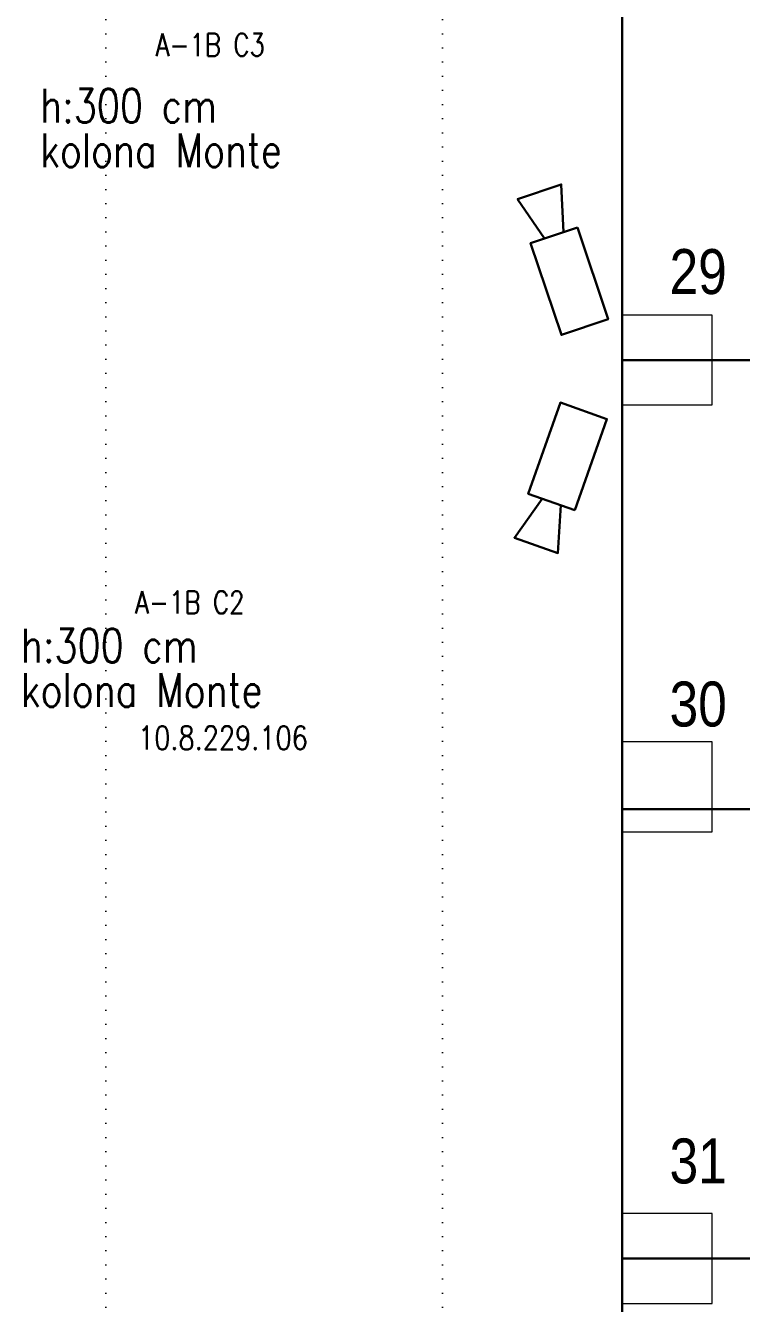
# Model space of a CAD drawing. Header units: metres. Extents: x -13933 to 152404, y -7861 to 21912.
# Drawn here: x 66009 to 66646, y 1600 to 2738 of the extents above; entities that cross this region are included whole.
import ezdxf
from ezdxf.enums import TextEntityAlignment as Align

# ---------------------------------------------------------------- set-up
doc = ezdxf.new("R2010")
doc.units = ezdxf.units.M
doc.header["$LTSCALE"] = 100
doc.header["$MEASUREMENT"] = 0
doc.linetypes.add('DOT2', pattern=[0.125, 0, -0.125])
doc.linetypes.add('HIDDEN', pattern=[0.375, 0.25, -0.125])
doc.layers.get('0').update_dxf_attribs({"color": 9, "lineweight": 9})
for name, color, linetype, lineweight in [('01', 9, 'Continuous', 9), ('06D', 9, 'Continuous', 9), ('21', 9, 'Continuous', 9), ('E-DAHİLİ KAMERA', 7, 'Continuous', 30), ('E-YAZI', 7, 'Continuous', 30)]:
    doc.layers.add(name, color=color, linetype=linetype, lineweight=lineweight)
doc.styles.add('E-YAZI', font='txttw.shx')
doc.styles.add('MuuM_TEXT-STANDART', font='ARIALN.TTF')

# ---------------------------------------------------------------- blocks, each defined once
blk = doc.blocks.new('100_DAHİLİ KAMERA')
at = {"layer": 'E-DAHİLİ KAMERA', "color": 4}
blk.add_lwpolyline([(4.306, -1.097), (4.306, 1.097), (0, 1.097), (0, -1.097)], close=True, dxfattribs=at)
blk.add_lwpolyline([(4.306, 0.439), (6.355, 1.024), (6.355, -1.024), (4.306, -0.439)], dxfattribs=at)
blk = doc.blocks.new('p-kolon_80x80')
blk.add_lwpolyline([(-40, -40), (40, -40), (40, 40), (-40, 40)], close=True)
blk = doc.blocks.new('1.bod.mimari.elk')
at = {"layer": '01'}
for p in [(10580, -6190), (10580, -6570), (10580, -6990)]:
    blk.add_blockref('p-kolon_80x80', p, dxfattribs=at)
blk = doc.blocks.new('p-işyeri')
at = {"color": 0, "const_width": 2}
blk.add_lwpolyline([(200, 0), (200, 700), (-200, 700), (-200, 0)], close=True, dxfattribs=at)
blk = doc.blocks.new('1.bod.mimari1.elk')
at = {"layer": '06D', "linetype": 'DOT2'}
for points in [[(10080, -4400), (10080, -7740, 0.4390312), (10610, -8340), (11395.6, -8340)], [(10380, -4400), (10380, -7740, 0.4648838), (10610, -8040), (12425, -8040)]]:
    blk.add_lwpolyline(points, format="xyb", dxfattribs=at)
at = {"layer": '06D', "color": 89, "linetype": 'HIDDEN', "true_color": 0x2e4d23, "rotation": 90}
for p in [(11240, -5990), (11240, -6390), (11240, -6790), (11240, -7190)]:
    blk.add_blockref('p-işyeri', p, dxfattribs=at)
at = {"layer": '21', "style": 'MuuM_TEXT-STANDART'}
for s, p in [('29', (10633.1, -6143.23)), ('30', (10633.1, -6528.28)), ('31', (10633.1, -6935.13))]:
    blk.add_text(s, height=40, dxfattribs=at).set_placement(p, align=Align.BOTTOM_RIGHT)

msp = doc.modelspace()

# ---------------------------------------------------------------- block references
at = {"layer": '06D'}
for name in ['1.bod.mimari.elk', '1.bod.mimari1.elk']:
    msp.add_blockref(name, (56000, 8630), dxfattribs=at)
at = {"layer": 'E-DAHİLİ KAMERA', "yscale": 20.00000000000001, "zscale": 20.00000000000001}
for p, xscale, rotation in [((66506.6, 2469.4), 20.00000000000001, 108.5412494801358), ((66505.6, 2394.8), -20.00000000000001, 70.57426693629083)]:
    msp.add_blockref('100_DAHİLİ KAMERA', p, dxfattribs=dict(at, xscale=xscale, rotation=rotation))

# ---------------------------------------------------------------- texts
at = {"layer": 'E-YAZI', "color": 6, "style": 'E-YAZI', "width": 0.8}
for s, p in [('A-1B C3', (66124.4, 2710.7)), ('A-1B C2', (66106.2, 2214.3))]:
    msp.add_text(s, height=20, dxfattribs=at).set_placement(p)
at = {"layer": 'E-YAZI', "color": 30, "style": 'E-YAZI', "width": 0.8}
for s, p in [('h:300 cm', (66021.7, 2651.4)), ('kolona Monte', (66021.7, 2611.8)), ('h:300 cm', (66004.5, 2170.8)), ('kolona Monte', (66004.5, 2131.2))]:
    msp.add_text(s, height=30, dxfattribs=at).set_placement(p)
at = {"layer": 'E-YAZI', "color": 1, "style": 'E-YAZI', "width": 0.8}
msp.add_text('10.8.229.106', height=21, dxfattribs=at).set_placement((66108.8, 2093.1))

doc.saveas('drawing.dxf')
